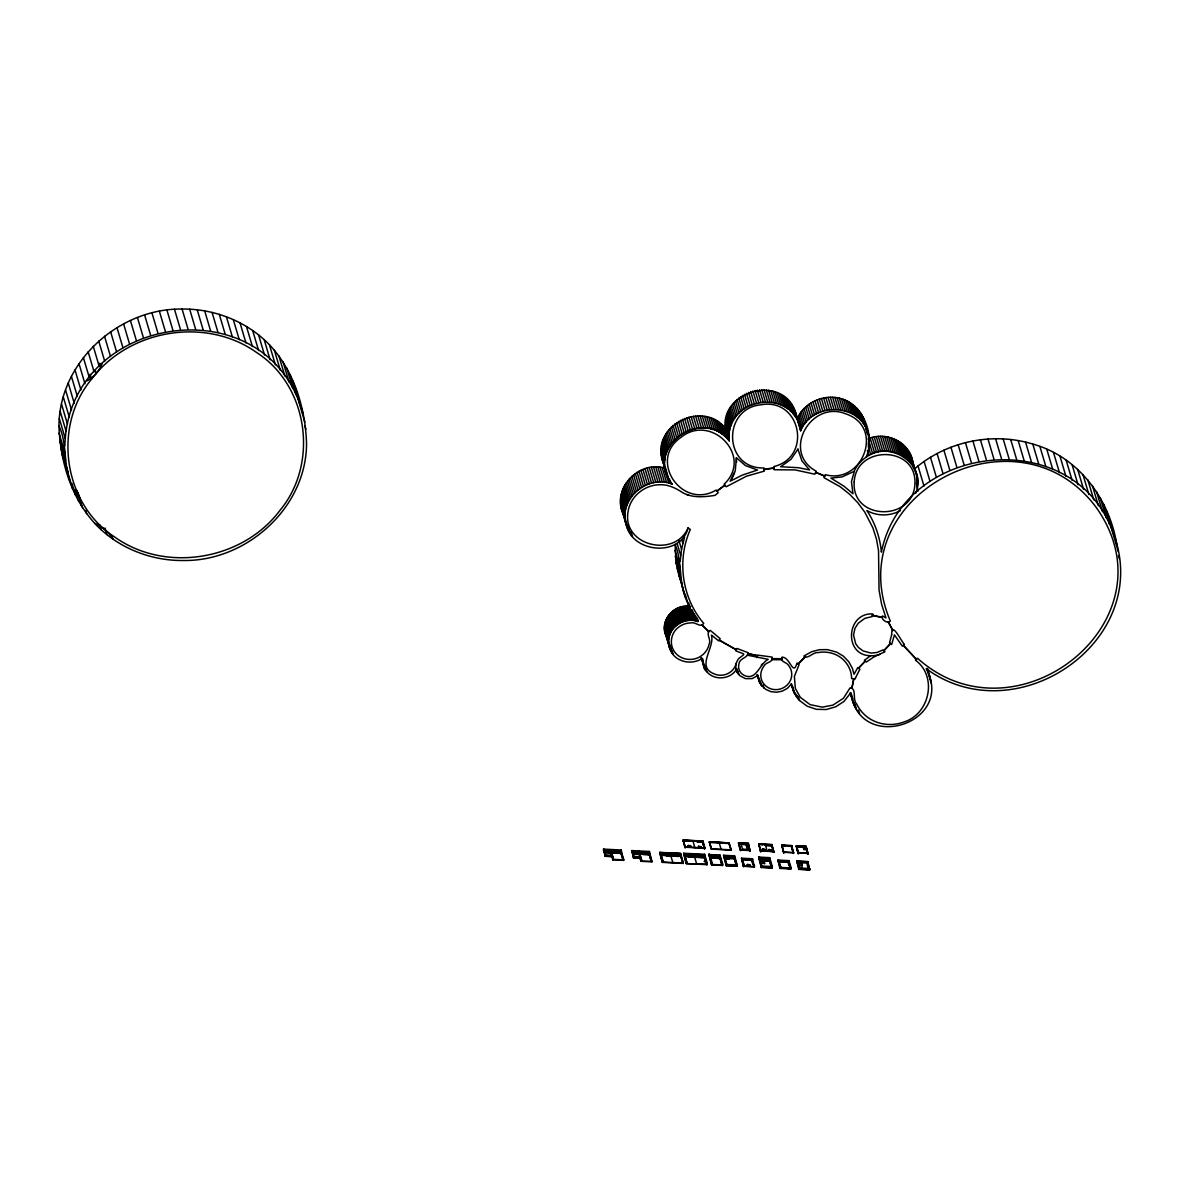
<?xml version="1.0" encoding="UTF-8"?>
<svg xmlns="http://www.w3.org/2000/svg" width="1179" height="1179" viewBox="0 0 1179 1179"><rect width="100%" height="100%" fill="white"/><g stroke="black" fill="none" stroke-linecap="round" stroke-linejoin="round"><path stroke-width="1.5" d="M683.599 591.342L675.98 562.471L675.095 544.344C682.95 563.017 677.999 584.401 687.696 602.705C686.296 606.625 706 626.226 694.888 620.611C688.123 619.402 680.858 621.48 675.744 626.078C664.44 635.054 667.108 654.949 680.71 660.196C687.401 663.202 695.507 662.583 701.741 658.752C704.423 656.924 701.873 668.788 706.133 670.851C713.192 680.769 729.683 679.9 736.212 669.834M688.138 845.726L690.378 845.623L690.57 846.596L688.227 846.065M698.44 846.507L700.768 846.655M700.65 846.625L698.646 846.861M700.857 847.288L698.425 846.109M747.501 864.752L747.692 865.74L749.932 865.622L749.652 864.693L747.442 864.546L749.859 865.371M747.545 864.914L747.737 865.548M749.726 865.253L747.589 865.386M749.918 865.917L747.442 864.575L749.711 864.855L749.903 865.843M762.459 849.411L762.651 850.398L764.891 850.59L764.626 849.352L762.4 849.219L764.876 850.206M762.415 849.248C763.211 852.24 761.177 847.48 764.714 849.705L764.876 850.59L762.577 850.133M769.032 850L771.375 850.914L771.11 849.691L771.375 850.929L769.135 850.722L768.9 849.573L769.165 850.811L771.361 850.531L768.9 849.543L771.14 849.779M688.109 845.652L690.614 846.773L688.389 846.566L688.168 845.49L690.452 845.874L690.614 846.758M688.344 846.095L688.138 845.417M690.526 846.434L690.349 845.52L690.643 846.507M747.722 865.504L747.442 864.575M764.67 849.528L764.891 850.28M768.9 849.573L769.165 850.811L771.405 850.663M747.339 655.17L768.177 659.356C759.305 663.703 756.343 682.199 743.256 674.86C739.572 672.723 737.671 667.992 738.938 663.91C739.557 657.853 747.913 658.324 748.105 652.68L736.963 648.45L735.519 650.661C745.585 655.097 746.086 652.798 738.997 658.309C736.742 660.594 736.3 663.836 734.989 666.636C731.791 673.076 723.921 676.569 716.965 674.83C693.783 668.184 715.167 648.73 711.453 635.098L718.704 640.919L720.177 638.679L710.289 630.382C704.88 633.241 711.777 639.549 709.065 644.441C708.063 649.069 705.189 653.195 701.313 655.863C693.561 661.478 681.654 660.432 675.464 652.96C669.097 645.871 670.379 634.022 677.601 627.98C681.182 624.782 685.942 622.954 690.761 622.925C695.507 621.377 700.488 628.481 703.73 623.382C681.816 597.959 676.687 560.025 690.334 529.474L688.05 527.897C681.167 556.915 633.447 553.452 626.462 525.701C617.339 499.763 647.404 474.046 672.104 484.053C643.027 448.285 702.227 405.768 729.285 440.843C705.293 393.211 788.987 366.698 797.107 418.751C804.844 400.831 827.953 392.209 845.652 400.271C865.533 409.57 874.464 437.321 866.241 457.157M672.118 484.053C643.041 448.285 702.242 405.782 729.285 440.858C723.744 397.19 794.72 386.373 800.674 430.792C812.464 400.315 863.676 403.365 868.952 436.643M736.595 462.153L736.389 457.747L745.452 465.587L757.507 470.038L742.343 475.093L730.155 481.224L735.269 470.716L736.403 457.85M915.67 493.279C928.212 464.334 888.524 438.47 865.327 457.776A33.321 31.641 -16.5 0 0 854.657 470.126L851.444 481.71L852.962 493.75L844.031 486.234L830.886 478.099L842.16 476.891L854.068 471.408M58.95 425.811C59.289 361.658 119.035 308.176 182.082 309.045C214.416 308.677 246.897 321.425 269.446 344.769C294.219 371.031 305.39 408.243 306.555 443.746C306.216 507.913 246.47 561.381 183.423 560.511C151.104 560.895 118.607 548.147 96.059 524.788C71.285 498.54 60.129 461.328 58.95 425.811C67.277 443.525 63.386 463.435 70.092 481.577M64.889 445.883C67.792 312.73 268.841 283.608 303.342 415.008M80.953 505.172L80.953 504.966A21.929 20.824 -16.5 0 0 73.363 488.917L72.479 488.253M624.472 516.358C609.587 491.481 637.633 459.957 664.308 468.019L668.773 483.066M666.887 637.397C657.794 622.203 674.152 602.661 690.732 606.566M662.672 461.21C650.204 425.693 703.804 399.003 725.719 428.817M680.15 561.41L681.55 549.311L684.542 537.359M611.724 856.632L605.122 856.293L603.501 849.116L621.141 850.015L623.691 860.375L612.667 859.8L611.798 855.143M603.987 850.634L604.09 849.307L605.623 856.146L611.68 856.455M604.694 851.312L604.576 852.638L610.648 852.948L610.707 851.459M605.122 856.293L605.225 854.967L611.842 855.306M610.088 850.413L604.031 850.103L605.667 855.615L611.724 855.925L610.162 849.617L613.227 859.83L610.707 849.646C611.208 854.672 614.952 858.253 612.667 859.8M611.194 852.977L621.156 853.021M611.312 851.651L621.2 852.535M620.906 853.095L623.146 860.346L620.567 850.958L610.648 850.442M621.141 850.015L621.024 851.341L613.964 850.987M621.186 852.004L621.112 853.493L617.811 853.257M622.91 859.859L623.809 859.049M631.767 850.575L633.388 857.737L640.005 858.076L640.934 861.259L651.972 861.834L649.408 851.474L631.767 850.575L633.889 857.605L639.946 857.914M632.253 852.093L632.371 850.766L633.889 857.605M632.843 854.097L632.917 852.609L639.018 853.08L639.991 857.384L633.934 857.074L632.298 851.562L638.355 851.872M633.388 857.737L633.491 856.426L640.109 856.765M638.311 852.402L638.428 851.076L640.934 861.259M638.974 852.918L638.9 853.714L632.843 853.39M640.005 858.076L640.064 856.588M651.972 861.834L648.907 851.621L648.789 852.933L638.871 852.432L638.974 851.105L641.803 860.847L639.549 853.478L649.467 853.979L651.176 861.318L649.216 854.053M649.408 851.474L649.29 852.8L636.94 852.166M649.452 853.449L649.378 854.937L642.776 854.539M682.7 863.411L662.303 862.365L659.709 852.373L680.651 853.449L683.245 863.441L680.46 855.718M682.744 862.954L680.15 853.596L660.314 852.564L660.225 853.522L672.855 854.171M660.829 855.527L660.859 854.407L680.696 855.423L680.696 856.219L660.844 855.202L680.71 856.087M661.139 855.084L663.173 861.937L660.314 852.564M662.303 862.365L659.709 852.373M670.777 855.718L672.811 862.438M680.15 853.596L660.269 853.065L662.849 862.394M680.43 856.072L660.874 854.628M680.578 854.407L680.651 853.449M684.97 847.745L683.083 840.008L702.92 841.025L704.909 847.716L704.261 848.747L702.581 841.452L683.319 840.45M682.464 862.94L683.334 862.483M683.658 853.242L686.207 863.588L707.164 864.664L707.267 863.352L704.6 854.318L683.658 853.242L686.207 863.588M684.218 853.802L687.077 863.175L684.218 853.802L704.069 854.819L706.604 864.634L704.379 856.809L706.368 864.163L707.267 863.352M704.615 857.325L684.704 856.337L704.526 857.619M694.844 847.73L692.928 840.951M694.667 857.207L696.686 864.06M685.323 847.775L683.334 840.185L702.699 841.187L697.231 841.467M702.92 841.025L702.831 842.086L697.423 841.806M704.261 848.747L704.511 847.966L685.25 846.964M704.055 855.394L704.099 854.451L707.164 864.664M702.699 841.187L704.585 848.232L685.22 847.229L683.083 840.008M704.482 855.645L704.6 854.318M704.467 861.628L704.394 861.245M709.301 841.894L711.246 849.101L731.083 850.133L729.153 842.911L709.301 841.894L711.453 849.116L709.537 841.983L728.902 842.985L731.083 850.133M709.537 841.983L729.153 842.911M708.992 854.539L711.556 864.9L722.58 865.46L722.698 864.148L720.015 855.114L708.992 854.539L711.556 864.9M712.101 864.929C704.01 838.181 714.887 868.805 711.674 863.573M719.19 842.882L721.15 849.352M722.698 864.148L721.799 864.959L719.514 855.247L722.58 865.46M720.015 855.114L719.912 856.44L714.386 856.146M720.001 858.577L720.089 857.177L710.156 856.661M722.034 865.43L719.426 856.308M723.552 855.291L726.117 865.651L737.14 866.211L737.243 864.885L734.576 855.866L723.552 855.291L726.662 865.666L724.157 855.497L727.163 865.474L735.991 865.917L735.902 865.106M724.672 858.356L727.944 858.916M726.117 865.651L726.22 864.325L727.163 865.474M726.927 864.634L735.77 864.693L736.02 865.519M733.957 857.325L734.075 855.998L737.14 866.211M734.311 858.857L736.58 866.182L734.591 858.872L724.599 858.386M734.458 857.177L734.576 855.866M734.561 859.27L734.591 857.752L724.643 857.605L734.561 858.12M736.344 865.71L737.243 864.885M749.932 850.56L748.385 843.368L738.467 842.852L740.353 850.604M738.732 843.574L748.179 843.516L749.888 851.091M748.385 843.368L748.297 844.429L741.06 844.326L747.958 844.621M741.503 858.194L743.477 866.536L741.503 858.194L752.526 858.769L754.501 867.11M742.505 849.204C753.779 854.672 742.225 835.867 747.633 849.337L742.505 849.204L741.075 844.061M741.989 859.712L751.922 860.228M742.077 858.754L744.347 866.123L742.077 858.754L751.996 859.27M743.477 866.536L743.595 865.224L744.391 865.622M748.179 843.516L742.534 843.81M752.423 860.08L752.526 858.769M753.749 866.108C749.667 850.899 751.332 864.458 754.619 865.784M773.851 852.329L771.95 844.577L758.731 843.899L760.617 851.651L758.981 844.076L771.744 844.739L773.851 852.329L771.567 845.299L773.63 851.783L760.706 850.59L760.617 851.651M758.981 844.076L762.577 844.798M758.642 857.104L761.207 867.449L772.23 868.024L772.333 866.698L769.666 857.664L758.642 857.104L761.752 867.479L759.247 857.295L762.253 867.272L771.081 867.729L770.992 866.919M769.681 860.67L759.674 860.464L767.942 860.891M759.762 860.169L768.001 860.979M761.531 861.215L764.007 861.274L764.758 863.78M761.207 867.449L761.31 866.123L762.106 866.536M761.826 861.304L762.548 863.382L764.464 863.485L763.756 861.407M762.061 867.037L762.047 866.049L770.86 866.491L771.11 867.331M762.253 867.272L762.047 866.049M767.249 851.459L765.348 844.68L771.744 844.739M769.415 860.655L771.434 867.508L772.333 866.698M769.548 858.99L769.666 857.664M769.651 861.142L769.681 859.565L759.733 859.417L769.651 859.933M771.95 844.577L771.862 845.638L765.245 845.299M771.67 867.995L769.135 858.165M773.453 852.314L773.94 851.267M777.919 860.066L779.894 868.407L790.917 868.982L791.035 867.656L788.957 860.641L777.919 860.066L780.439 868.437M780.763 867.995L778.523 860.272L780.984 867.847M779.894 868.407L780.557 867.125M791.728 848.467L793.57 853.345L791.684 845.594L781.751 845.092L783.652 852.83L782.06 845.269L791.463 845.756L793.364 852.535L783.976 852.049M782.06 845.269L785.229 845.977M783.652 852.83L783.991 851.783M788.338 862.1L778.42 861.584L788.338 862.026M790.372 868.952L788.456 860.773L790.917 868.982M788.839 861.967L788.957 860.641M789.517 867.862L780.527 867.479L789.768 868.687L789.679 867.877M791.256 846.846L791.463 845.756M791.595 846.655L791.684 845.594M790.166 867.98C786.084 852.771 787.749 866.329 791.035 867.656M793.172 853.316L793.659 852.284M796.238 845.829L798.139 853.581L796.238 845.829L806.171 846.345L808.057 854.082L805.95 846.493L796.532 846.551M796.783 861.038L798.758 869.38L809.781 869.955L807.821 861.613L796.783 861.038L799.303 869.409L797.313 862.1L807.247 862.601L802.236 862.822M798.139 853.581L798.227 852.52L807.836 853.552M797.623 862.188L799.819 869.203L808.632 869.66L808.543 868.849M798.758 869.38L798.876 868.068L808.426 868.437L808.676 869.262M799.377 863.249L801.352 862.881L802.309 865.784M799.627 868.967L799.598 867.98L803.091 868.555M803.356 847.554L804.741 847.613L803.341 847.672L803.872 849.646M802 865.681L800.099 865.327L799.421 862.777M804.741 847.613L805.257 849.72L804.726 847.745M805.95 846.493L798.08 846.625M806.082 847.406L806.171 846.345M807.703 862.925L807.821 861.613M809.236 869.925C805.537 851.15 806.893 871.708 809.899 868.628M851.209 688.123L852.299 688.271M851.798 687.947L853.905 678.824M852.078 687.961L853.596 679.03M881.73 617.177L872.696 615.32M747.648 654.153L747.958 653.137M756.874 657.661L757.655 655.126L772.083 657.057C773.63 662.642 765.702 661.773 763.904 666.194C761.59 669.171 760.426 673.032 760.853 676.79C761.546 684.188 768.664 689.877 775.959 689.627C783.387 689.686 790.534 683.982 791.581 676.525C792.155 672.841 791.197 668.95 788.957 665.973C787.307 661.905 779.879 662.451 782.031 657.145C790.372 657.057 792.981 677.041 797.004 663.055L799.023 664.853L794.381 676.407L795.324 688.359L800.335 697.364L810.106 704.629L822.294 707.149L832.919 705.116L843.442 698.277L850 687.961C857.177 687.976 852.019 699.736 856.765 704.128C859.373 709.611 863.441 714.356 868.407 717.819C878.709 725.056 892.606 726.411 904.278 721.857C929.863 713.767 937.614 676.333 915.405 660.137L917.527 658.28C1016.151 747.073 1176.745 620.449 1096.057 507.206C1016.976 401.169 837.237 495.961 890.337 621.068C887.728 624.251 880.433 619.299 882.467 615.924L885.974 617.943L881.612 604.311L879.048 590.06L878.532 550.622L876.454 539.054L872.873 527.853L864.796 512.172L857.752 502.681L849.484 494.148L840.126 486.706L823.988 477.672L825.3 474.68C862.704 484.864 884.825 427.314 846.109 413.962C811.196 399.342 780.925 451.925 816.148 471.202L814.822 474.209L795.073 469.905L774.249 469.743L773.91 466.545C812.567 457.113 800.747 397.691 761.207 404.751C721.828 408.243 723.39 469.183 763.977 467.96L764.36 471.099L746.528 476.183L726.205 486.78L724.142 484.186C753.558 456.612 711.689 413.166 681.418 437.026C647.3 459.692 682.037 510.389 716.125 490.066L718.232 492.704L715.093 495.342C704.364 497.037 692.559 498.186 682.67 492.66C675.98 488.209 668.39 484.436 660.137 484.746C644.884 484.613 630.205 496.344 628.068 511.657C621.864 545.818 674.933 558.507 688.05 527.897M102.175 363.589L101.762 364.635A33.321 31.641 -16.5 0 1 88.528 379.977L87.01 380.861M734.591 472.794L731.776 478.762M91.535 379.196C52.524 426.032 63.018 503.521 114.51 536.887C165.399 573.392 242.623 560.32 279.924 510.419C318.934 463.598 308.426 386.093 256.948 352.742C206.06 316.237 128.82 329.309 91.535 379.196L90.046 374.185M761.295 665.207L762.179 664.072M858.4 668.11L865.239 661.331M864.988 660.785L865.828 661.478M858.784 668.095L865.018 661.168M883.469 650.528L884.279 651.221M890.189 643.321L891 644.014M883.837 650.513L890.204 643.705M884.044 650.69L890.425 643.852M797.623 663.6L798.419 664.308M804.535 656.556L805.331 657.263M798.198 663.777L804.756 657.101M798.404 663.939L804.948 657.278M926.326 668.744C1016.917 735.387 1156.009 639.239 1112.416 530.918C1072.595 424.116 903.438 442.759 881.391 552.14C880.035 537.359 875.069 522.901 866.889 510.507C877.058 516.431 890.278 516.284 900.505 510.551M708.52 631.944L709.345 631.207M914.55 468.888C946.442 441.388 992.541 431.676 1032.804 444.07C1078.372 456.641 1109.586 499.1 1116.822 544.698M716.861 490.995L724.834 485.07M717.245 491.039L724.776 485.424M870.691 655.716L864.369 660.269L866.462 661.994L873.61 657.101L884.928 651.766L882.82 649.983L876.999 652.503L871.045 653.092L863.102 650.926L858.445 647.477L855.703 643.793L853.522 635.009L854.996 628.274L858.327 623.131L864.811 618.385L872.092 616.602L872.784 613.935C846.168 612.373 843.412 655.804 870.824 655.73A21.929 20.824 -16.5 0 0 880.256 654.212M912.738 461.593C909.525 441.933 885.93 430.983 868.201 438.765L872.652 453.812M764.419 469.198L773.778 467.916M764.449 469.463L773.822 468.181M781.913 659.768L771.965 659.636M781.972 658.457L781.928 659.518M772.289 658.619L781.706 658.707M772.009 658.869L781.883 658.987M738.747 843.309L748.134 843.781L750.271 851.12M758.967 844.356L771.729 845.004M782.045 845.535L791.433 846.021M796.547 846.286L805.935 846.773L808.057 854.082M683.289 840.715L693.856 841.261M682.995 841.069L686.605 841.246M797.815 846.979L801.116 847.141M697.172 841.998L702.345 842.263M711.246 842.602L729.138 843.516M766.173 845.549L771.523 845.829M803.886 849.514L805.286 849.455M688.212 845.977L690.526 846.124M762.415 849.632L764.788 849.956M698.572 846.61L700.842 846.905M740.677 849.808L750.065 850.295M760.882 850.87L773.66 851.518M798.478 852.8L807.866 853.287M731.127 849.602L728.873 843.383M750.065 850.575L740.663 850.074L738.776 843.044M783.947 852.314L793.349 852.8M711.468 848.851L730.833 849.853M709.566 855.099L719.514 855.703M724.112 855.851L734.06 856.455M759.217 857.664L769.165 857.811L772.23 868.024M638.915 851.901L648.833 852.402L651.456 861.333L641.494 861.289L639.504 853.964L649.423 854.48M603.383 850.442L606.905 850.619M659.621 853.331L668.36 853.788M671.853 853.964L677.085 854.23M691.38 854.863L700.4 855.335M759.158 858.356L767.721 858.901M613.905 851.135L620.522 851.489L620.64 850.162L623.691 860.375M691.351 855.129L696.774 855.409M714.445 856.322L719.396 856.573M759.129 858.621L764.095 858.872M610.751 851.621L604.635 851.15L604.532 852.476L610.589 852.785M621.23 852.166L611.253 851.489L611.149 852.815L614.451 852.977M649.496 853.625L639.519 852.948L639.46 853.743L649.378 854.244M684.822 855.364L704.674 856.381M734.65 857.929L724.687 857.781L734.605 858.283M769.74 859.727L759.777 859.579L769.695 860.095M684.748 855.556L704.585 856.573M710.082 856.853L720.06 857.531M704.629 856.75L684.778 855.188L704.615 856.219L704.585 857.781L688.344 856.956M778.494 860.626L788.412 861.142M604.576 851.945L610.634 852.255M611.194 852.284L621.112 852.785M660.815 854.908L680.651 855.925M604.621 852.108L610.693 852.417M632.887 853.567L638.959 853.876M710.053 857.634L720.03 858.12M632.799 853.92L637.338 854.156M711.674 857.988L719.942 858.415L711.733 858.15M724.584 858.651L729.55 858.901M745.069 859.712L751.937 860.022M666.238 855.807L678.868 856.455M745.305 859.889L748.606 860.051M761.855 861.038L763.771 861.142M799.406 862.984L801.337 863.072L802.029 865.415M799.082 863.087L801.573 863.205M799.819 865.651L802.309 865.71M704.379 861.451L705.16 861.54M641.052 859.933L641.848 860.346M686.325 862.262L687.121 862.674M662.392 861.407L663.202 861.569M730.449 864.811L733.972 865.003M613.257 859.373L623.19 859.874M706.648 864.178L686.767 863.617L684.778 856.308M712.145 864.458L722.064 864.973M726.706 865.209L736.624 865.725M744.067 866.108L753.985 866.609M761.796 867.022L771.714 867.523M780.483 867.98L790.402 868.496M799.347 868.952L809.266 869.468M662.878 862.055L682.729 863.072M744.037 866.373L753.971 866.874M872.652 615.585L881.804 617.457M757.507 655.583L748.061 653.711M748.149 653.461L757.183 655.775M686.709 494.473L688.816 495.195M815.706 472.204L824.401 476.095M824.858 475.682L824.43 476.67M815.839 472.528L824.504 475.83M94.792 523.388L95.484 523.682A40.543 38.494 -16.5 0 1 112.108 537.786L112.875 539.068L111.843 535.708M736.521 649.128L735.932 650.042M736.05 649.482L719.146 640.256M719.617 640.212L735.902 649.717M736.271 663.276A13.323 12.66 -16.5 0 0 736.138 669.598L739.793 675.67L745.511 678.662L752.114 678.603L758.009 675.464L759.011 680.976L761.693 685.721L765.805 689.406L770.948 691.66L776.593 692.25L782.222 691.145L787.263 688.433L791.536 683.923L794.071 692.721L799.465 700.473L807.143 706.192L816.354 709.316L826.199 709.522L835.719 706.81L843.987 701.431L850.87 692.662C858.872 754.177 955.432 723.714 926.355 668.758M708.756 631.399L701.888 625.003M702.286 625.017L708.55 631.576M916.334 659.061L903.158 645.385L903.998 644.677L903.615 645.473L916.112 659.238M893.461 630.117L892.459 630.603M892.842 630.131L888.2 622.099M888.568 622.217L892.591 630.249M62.178 454.563L68.028 471.659M663.394 463.244L664.249 465.219M682.081 584.239L678.544 574.276M1106.477 510.861L1112.416 530.918M1112.401 531.714L1118.34 551.772M1103.588 504.214L1109.527 524.272M1118.399 555.604L1119.387 558.949M1100.272 497.774L1106.211 517.832M1096.529 491.54L1102.468 511.612M1092.388 485.571L1098.327 505.629M1087.849 479.868L1093.788 499.925M1082.941 474.459L1088.88 494.517M1077.665 469.375L1083.619 489.432M1072.065 464.614L1078.019 484.672M1066.155 460.208L1072.109 480.266M1059.965 456.185L1065.904 476.242M1053.51 452.53L1059.449 472.602M1046.805 449.302L1052.744 469.36M1039.893 446.473L1045.847 466.53M1032.804 444.07L1038.743 464.128M1025.553 442.11L1031.492 462.168M1018.184 440.592L1024.124 460.65M1010.698 439.516L1016.652 459.574M1003.167 438.897L1009.106 458.955M995.577 438.735L1001.516 458.793M987.987 439.03L993.926 459.088M980.412 439.782L986.351 459.839M972.896 440.99L978.835 461.048M965.454 442.641L971.393 462.699M958.129 444.734L964.068 464.791M950.937 447.254L956.876 467.311M943.907 450.201L949.847 470.259M937.084 453.561L943.023 473.619M930.467 457.319L936.421 477.377M924.115 461.461L930.054 481.518M918.028 465.97L923.968 486.028M911.072 455.89L917.203 476.64M910.262 454.062L914.712 469.109M913.047 463.568L917.513 478.615M909.333 452.309L914.712 470.568M916.687 477.259L917.675 480.59M908.287 450.614L912.752 465.661M916.731 479.249L917.719 482.594M907.137 448.978L911.588 464.025M916.643 481.238L917.63 484.584M905.885 447.416L910.335 462.463M916.422 483.228L917.409 486.573M916.702 485.866L918.176 490.891M904.514 445.942L908.98 460.989M903.055 444.557L907.521 459.604M901.508 443.26L905.973 458.307M899.872 442.066L904.337 457.113M898.162 440.975L902.628 456.022M896.379 439.988L900.844 455.035M894.537 439.119L898.987 454.166M892.636 438.352L897.086 453.399M890.676 437.718L895.126 452.765M888.686 437.188L893.137 452.235M886.652 436.79L891.103 451.837M884.589 436.51L889.054 451.557M882.526 436.363L886.976 451.41M880.433 436.333L884.898 451.38M878.355 436.422L882.806 451.469M876.277 436.657L880.728 451.69M874.214 436.996L878.664 452.043M872.18 437.468L876.631 452.515M870.161 438.057L874.626 453.104M863.573 418.427L868.481 434.55M862.689 416.452L869.291 438.78M861.687 414.551L865.253 426.592M865.917 428.891L867.435 434.049M868.451 437.483L869.483 440.931M860.552 412.709L864.119 424.749M859.314 410.94L862.881 422.981M868.407 441.816L869.424 445.249M857.944 409.26L861.51 421.286M868.171 443.967L869.203 447.401M868.26 446.281L870.736 454.637M856.47 407.654L860.036 419.695M854.878 406.166L858.445 418.191M867.376 450.555L868.864 455.58M853.213 404.765L856.765 416.791M851.43 403.469L854.996 415.494M849.587 402.275L853.139 414.315M927.416 668.508L930.393 678.544M927.431 668.92L930.894 680.902M926.959 668.375L927.947 671.721M847.642 401.214L851.209 413.254M927.284 669.923L931.248 683.304M845.652 400.271L849.219 412.311M843.589 399.445L847.156 411.486M841.467 398.753L845.034 410.793M839.301 398.178L842.867 410.218M837.105 397.75L840.671 409.791M834.879 397.456L838.446 409.481M832.625 397.294L836.191 409.319M830.37 397.264L833.936 409.29M828.115 397.367L831.681 409.408M825.86 397.603L829.426 409.644M823.635 397.986L827.201 410.027M821.424 398.487L824.991 410.528M819.243 399.136L822.809 411.176M817.121 399.902L820.687 411.943M815.028 400.801L818.594 412.842M813.009 401.818L816.575 413.858M811.049 402.953L814.615 414.993M809.177 404.191L812.744 416.231M807.379 405.547L810.946 417.587M805.67 407.006L809.236 419.046M804.049 408.568L807.615 420.608M802.545 410.218L806.112 422.259M801.145 411.943L804.712 423.983M799.848 413.755L803.415 425.796M798.684 415.642L802.251 427.682M797.638 417.587L801.204 429.628M795.029 410.911L800.408 429.141M794.145 408.936L800.674 430.792M793.143 407.035L796.709 419.076M792.008 405.193L795.574 417.233M790.755 403.424L794.322 415.465M789.399 401.744L792.966 413.785M787.926 400.138L791.477 412.178M786.334 398.649L789.901 410.675M784.654 397.249L788.22 409.275M782.885 395.952L786.452 407.993M781.029 394.759L784.595 406.799M779.098 393.698L782.664 405.738M777.094 392.754L780.66 404.795M775.03 391.929L778.597 403.97M772.923 391.236L776.489 403.277M770.757 390.662L774.323 402.702M768.561 390.234L772.127 402.275M766.335 389.94L769.902 401.965M764.08 389.777L767.647 401.803M858.504 710.067L859.506 713.413M761.826 389.748L765.392 401.774M855.114 704.497L856.602 709.507M851.385 694.063L852.874 699.073M853.861 702.419L855.35 707.429M850.31 692.751L854.244 705.278M850.31 693.031L853.272 703.052M759.571 389.851L763.137 401.892M757.316 390.087L760.882 402.127M755.091 390.47L758.657 402.511M752.88 390.971L756.446 403.012M750.699 391.62L754.265 403.66M748.562 392.386L752.128 404.426M746.484 393.285L750.05 405.325M744.465 394.302L748.031 406.342M742.505 395.437L746.071 407.477M740.633 396.675L744.2 408.715M738.835 398.03L742.387 410.071M737.126 399.489L740.677 411.53M735.504 401.052L739.071 413.092M734.001 402.702L737.568 414.743M732.586 404.426L736.153 416.467M731.304 406.239L734.871 418.28M730.14 408.126L733.706 420.166M729.094 410.071L732.66 422.111M728.165 412.06L731.732 424.101M727.384 414.109L730.951 426.15M726.736 416.202L730.302 428.242M726.22 418.324L729.786 430.364M725.837 420.461L729.403 432.501M725.601 422.613L729.167 434.653M725.512 424.779L729.079 436.819M725.557 426.945L729.123 438.971M725.262 428.242L728.828 440.283M723.818 426.621L727.384 438.662M722.255 425.103L725.822 437.144M720.59 423.688L724.157 435.729M718.836 422.377L722.403 434.417M716.994 421.168L720.561 433.209M798.419 696.966L799.465 700.473M797.137 695.551L798.183 699.059M715.078 420.092L718.645 432.118M795.958 694.063L796.989 697.585M794.867 692.515L795.913 696.023M792.332 685.618L794.941 694.402M713.089 419.12L716.655 431.16M791.993 685.692L794.071 692.721M791.124 683.879L793.32 690.982M711.04 418.28L714.592 430.306M708.933 417.558L712.484 429.598M706.766 416.968L710.333 429.009M704.585 416.511L708.152 428.552M702.36 416.187L705.926 428.228M700.12 415.995L703.686 428.036M697.865 415.951L701.431 427.977M695.595 416.025L699.162 428.065M693.355 416.246L696.922 428.286M691.115 416.6L694.682 428.64M688.904 417.086L692.471 429.127M686.723 417.705L690.29 429.745M684.572 418.442L688.138 430.482M763.049 684.822L764.007 688.079M760.735 682.464L761.693 685.721M682.479 419.326L686.045 431.352M759.585 679.959L761.03 684.852M758.009 675.773L760.426 683.923M757.478 674.815L759.895 682.98M757.08 674.447L759.409 681.993M680.46 420.313L684.012 432.354M678.485 421.434L682.051 433.459M809.781 869.955L807.306 861.746L797.387 861.23L799.819 869.203M676.584 422.657L680.15 434.697M674.771 423.998L678.338 436.024M673.047 425.427L676.613 437.468M796.547 846.021L798.478 852.535M796.606 847.126L798.537 853.596M671.426 426.975L674.992 439.015M669.893 428.611L673.46 440.637M668.478 430.32L672.03 442.361M791.418 846.286L793.57 853.345M667.167 432.118L670.733 444.159M737.111 669.245L738.673 674.506M736.61 668.611L738.172 673.887M736.683 669.716L737.715 673.224M736.271 669.038L737.302 672.546M735.902 668.331L736.949 671.838M665.973 433.99L669.539 446.03M664.897 435.921L668.464 447.961M663.969 437.91L667.535 449.951M663.158 439.944L666.724 451.984M789.562 867.464L789.768 868.687M662.48 442.022L666.047 454.062M781.751 845.092L784.05 852.859M661.935 444.144L665.501 456.185M661.537 446.281L665.103 458.322M661.272 448.433L664.838 460.473M661.154 450.599L664.72 462.625M669.363 478.6L670.851 483.626M661.183 452.751L664.75 464.791M665.236 467.135L668.802 479.175M661.345 454.902L664.912 466.943M661.655 457.039L667.815 477.259M662.097 459.147L666.96 475.284M662.2 467.577L666.666 482.624M681.816 539.923L682.833 543.342M660.063 467.267L664.529 482.314M657.911 467.09L662.362 482.137M679.016 540.793L681.55 549.311M655.745 467.046L660.196 482.093M677.114 543.401L680.651 555.338M653.564 467.135L658.029 482.182M696.494 617.722L697.541 621.23M651.397 467.341L655.863 482.388M694.151 613.861L696.229 620.876M674.992 550.416L680.047 567.467M692.25 610.029L693.267 613.434M691.778 610.074L694.888 620.611M649.246 467.695L653.711 482.742M675.287 556.473L680.342 573.525M688.787 603.044L690.304 608.158M689.376 606.374L693.547 620.419M675.98 562.471L681.035 579.537M685.176 594.172L687.696 602.705M677.07 568.425L685.456 597.09M758.731 843.899L760.956 851.665M647.124 468.166L651.574 483.213M688.02 606.257L692.176 620.301M705.838 668.36L706.825 671.706M704.158 664.16L706.133 670.851M686.65 606.227L690.806 620.272M704.025 664.927L705.514 669.937M701.873 658.354L704.939 669.009M701.476 657.779L704.438 668.021M701.166 657.631L704.01 667.019M645.031 468.756L649.482 483.803M685.279 606.286L689.435 620.331M683.908 606.419L688.064 620.463M642.968 469.478L647.433 484.525M682.553 606.64L686.709 620.685M640.963 470.333L645.414 485.38M681.197 606.934L685.367 620.979M679.87 607.318L684.041 621.362M639.003 471.291L643.469 486.337M678.573 607.774L682.744 621.805M637.117 472.366L641.568 487.413M677.306 608.305L681.462 622.35M676.068 608.909L680.239 622.954M635.304 473.545L639.755 488.592M674.874 609.587L679.045 623.632M673.725 610.339L677.896 624.384M633.55 474.842L638.016 489.889M672.634 611.149L676.79 625.194M631.9 476.228L636.365 491.275M671.588 612.034L675.744 626.078M630.338 477.716L634.788 492.763M670.586 612.962L674.756 627.007M738.467 842.852L740.751 850.619M669.672 613.964L673.828 628.009M628.864 479.278L633.329 494.325M668.802 615.011L672.958 629.055M668.007 616.101L672.177 630.146M627.508 480.944L631.959 495.991M667.285 617.236L671.455 631.281M666.636 618.415L670.807 632.46M626.255 482.668L630.706 497.715M666.076 619.623L670.232 633.668M665.59 620.861L669.746 634.906M625.106 484.466L629.571 499.513M665.177 622.129L669.333 636.174M664.853 623.411L669.009 637.456M624.089 486.323L628.54 501.37M664.617 624.708L668.773 638.753M672.251 651.162L673.297 654.669M664.455 626.02L668.611 640.064M669.878 644.869L672.472 653.638M623.19 488.239L627.641 503.286M664.381 627.331L671.721 652.562M664.411 628.658L671.043 651.442M664.514 629.954L670.453 650.263M664.691 631.251L669.923 649.069M622.409 490.213L626.874 505.26M621.76 492.203L626.226 507.25M621.259 494.237L625.71 509.284M620.876 496.3L625.327 511.347M631.001 531.508L632.489 536.519M620.626 498.363L625.091 513.41M630.205 531.552L631.192 534.898M620.522 500.456L624.973 515.503M627.523 524.817L629.999 533.188M620.537 502.519L625.003 517.566M624.973 518.023L628.938 531.405M620.714 504.597L625.165 519.644M621.009 506.646L627.98 529.563M726.957 864.236L727.207 865.077M621.436 508.665L627.154 527.661M702.581 841.452L704.821 848.777M702.389 841.732L704.305 848.217M681.02 855.91L683.245 863.441M603.501 849.116L605.623 856.146M292.981 381.171L298.921 401.228M298.906 402.024L304.845 422.082M290.093 374.524L296.047 394.582M304.904 425.914L305.892 429.259M286.777 368.084L292.716 388.142M283.034 361.85L288.988 381.922M278.892 355.881L284.832 375.939M274.353 350.178L280.293 370.235M269.446 344.769L275.385 364.827M264.184 339.67L270.124 359.742M258.584 334.924L264.523 354.982M252.674 330.518L258.614 350.576M246.47 326.495L252.424 346.552M240.015 322.84L245.954 342.912M233.309 319.612L239.263 339.67M226.412 316.783L232.351 336.84M219.309 314.38L225.263 334.438M212.058 312.42L218.012 332.478M204.689 310.902L210.628 330.96M197.217 309.826L203.156 329.884M189.672 309.207L195.611 329.265M182.082 309.045L188.036 329.103M174.492 309.34L180.431 329.398M166.932 310.092L172.871 330.149M159.401 311.3L165.34 331.358M151.958 312.951L157.912 333.009M144.634 315.044L150.573 335.101M137.442 317.564L143.381 337.621M130.412 320.511L136.366 340.569M123.589 323.871L129.528 343.929M116.986 327.629L122.925 347.687M110.62 331.771L116.559 351.828M104.533 336.28L110.472 356.338M98.741 341.129L104.695 361.201M99.714 363.161L100.701 366.507M93.274 346.317L99.213 366.389M95.204 370.206L96.192 373.551M88.145 351.814L94.084 371.886M83.385 357.605L89.324 377.663M78.993 363.648L84.932 383.72M74.999 369.941L80.953 390.013M71.433 376.455L77.372 396.512M68.279 383.146L74.233 403.203M65.582 390.013L71.521 410.071M104.946 527.956L106.935 534.647M63.312 397.014L69.266 417.071M99.847 524.876L101.335 529.887M61.529 404.117L67.468 424.175M60.188 411.309L66.127 431.367M59.333 418.545L65.272 438.617M85.625 510.345L86.612 513.69M78.006 492.66L82.471 507.707M76.944 490.552L77.932 493.898M59.038 433.076L64.992 453.149M75.264 489.786L78.728 501.488M59.613 440.312L65.552 460.37M71.948 483.346L75.412 495.047M60.66 447.475L66.599 467.547M66.584 468.328L72.523 488.401M1108.908 517.669L1112.018 529.946M295.413 387.979L298.523 400.256M913.224 465.543L913.268 467.547M854.185 481.975C851.533 520.72 913.003 521.693 914.889 484.318C917.542 445.559 856.072 444.586 854.185 481.975M891.678 634.67L889.541 642.776L891.648 644.559L894.434 634.862L902.303 646.136L904.381 644.323C901.346 641.656 891.516 620.331 891.678 634.67M872.563 614.76L872.563 615.836L872.563 614.76M855.556 677.689L855.143 678.986L851.592 678.514C851.651 667.653 844.105 657.528 833.951 653.918C828.881 652.031 823.31 651.604 818.005 652.606C812.832 651.825 807.703 659.945 803.931 656.01L811.8 651.648L819.493 649.703L827.393 649.629L836.81 652.179L843.398 656.172L848.703 661.64L852.373 668.242L854.009 674.255L857.781 667.594L859.859 669.304L855.556 677.689M797.932 449.125L790.991 459.294L780.631 466.751L798.301 467.695L809.56 469.935L801.897 460.842L797.932 449.125M916.658 658.604L916.039 659.562L916.658 658.604M764.39 468.947L764.257 470.023L764.39 468.947M774.014 467.621L773.748 468.726L774.014 467.621"/></g></svg>
